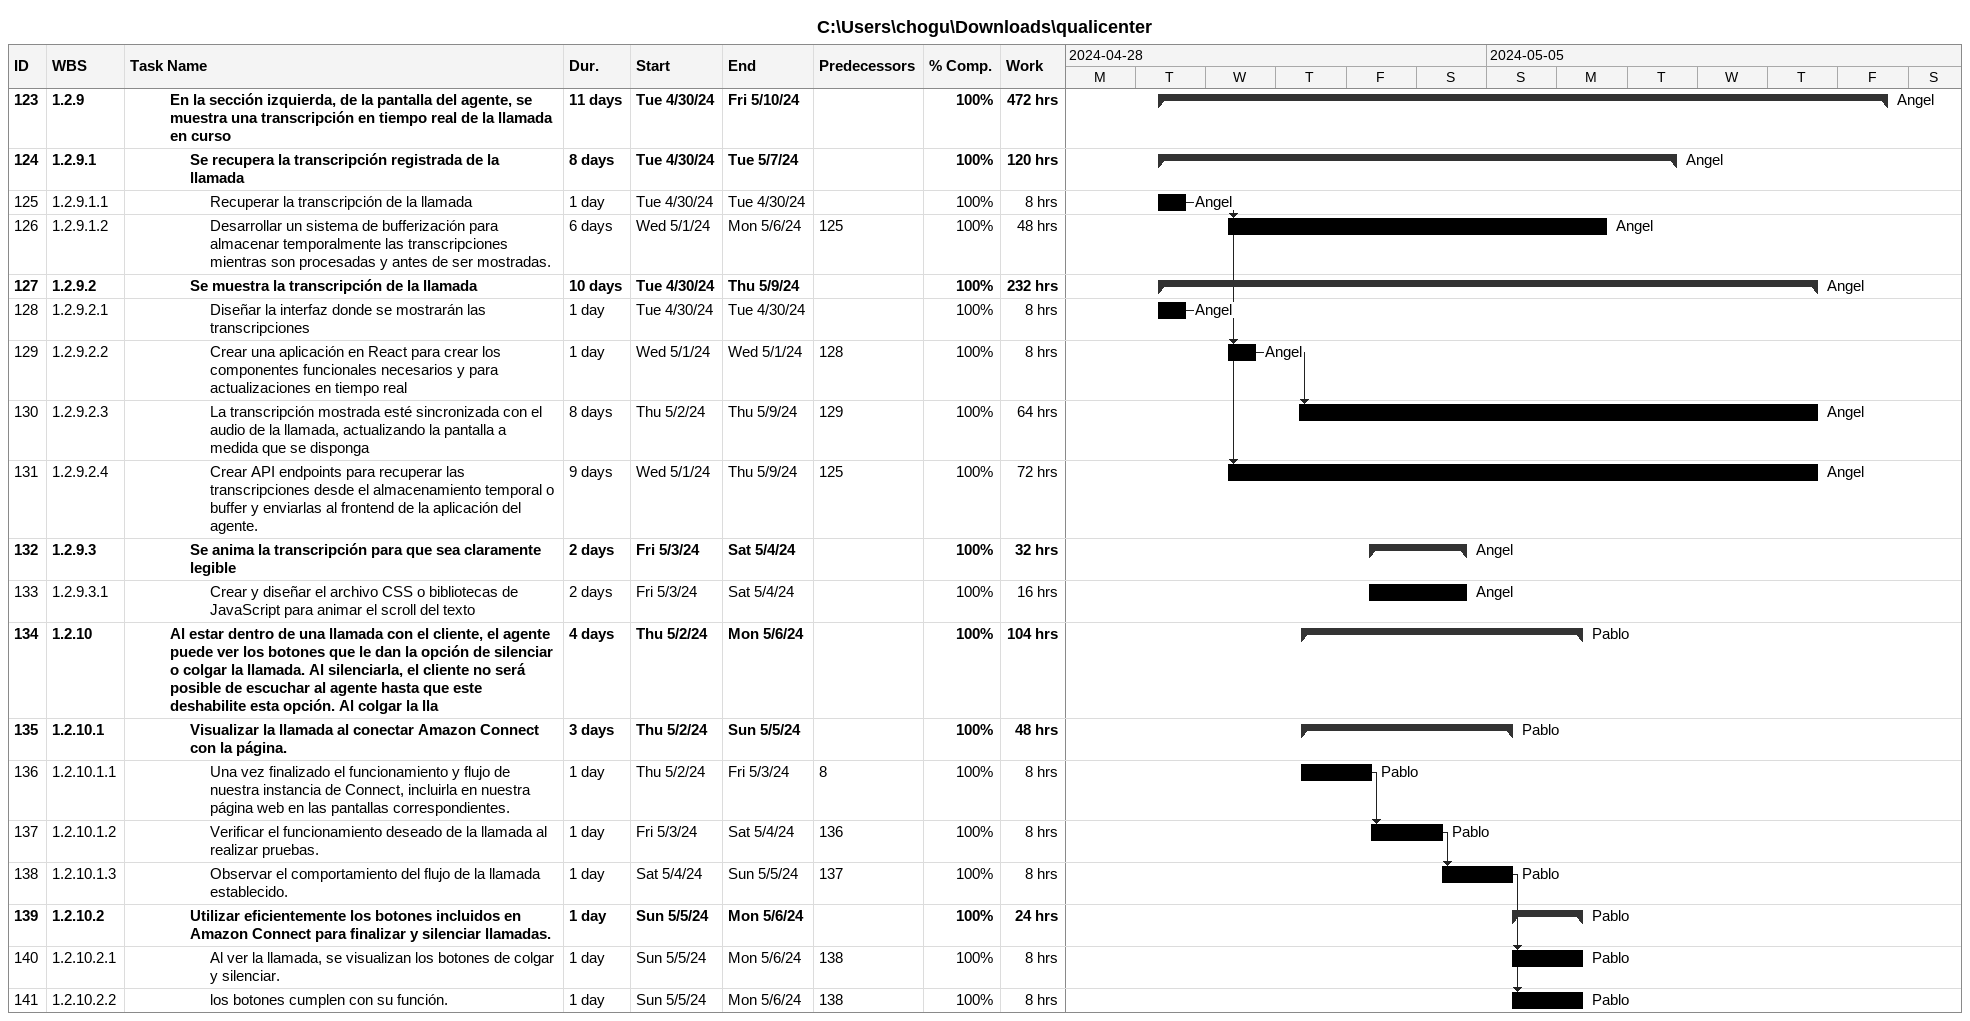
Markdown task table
C:\Users\chogu\Downloads\qualicenter

| ID | WBS | Task | Duration | Start | Finish | Predecessors | Resources | % complete | Work (h) |
|---|---|---|---|---|---|---|---|---|---|
| 123 | 1.2.9 | **En la sección izquierda, de la pantalla del agente, se muestra una transcripción en tiempo real de la llamada en curso** | 11d | 2024-04-30 | 2024-05-10 |  | Angel | 100 | 472 |
| 124 | 1.2.9.1 | **Se recupera la transcripción registrada de la llamada** | 8d | 2024-04-30 | 2024-05-07 |  | Angel | 100 | 120 |
| 125 | 1.2.9.1.1 | Recuperar la transcripción de la llamada | 1d | 2024-04-30 | 2024-04-30 |  | Angel | 100 | 8 |
| 126 | 1.2.9.1.2 | Desarrollar un sistema de bufferización para almacenar temporalmente las transcripciones mientras son procesadas y antes de ser mostradas. | 6d | 2024-05-01 | 2024-05-06 | 125 | Angel | 100 | 48 |
| 127 | 1.2.9.2 | **Se muestra la transcripción de la llamada** | 10d | 2024-04-30 | 2024-05-09 |  | Angel | 100 | 232 |
| 128 | 1.2.9.2.1 | Diseñar la interfaz donde se mostrarán las transcripciones | 1d | 2024-04-30 | 2024-04-30 |  | Angel | 100 | 8 |
| 129 | 1.2.9.2.2 | Crear una aplicación en React para crear los componentes funcionales necesarios y para actualizaciones en tiempo real | 1d | 2024-05-01 | 2024-05-01 | 128 | Angel | 100 | 8 |
| 130 | 1.2.9.2.3 | La transcripción mostrada esté sincronizada con el audio de la llamada, actualizando la pantalla a medida que se disponga | 8d | 2024-05-02 | 2024-05-09 | 129 | Angel | 100 | 64 |
| 131 | 1.2.9.2.4 | Crear API endpoints para recuperar las transcripciones desde el almacenamiento temporal o buffer y enviarlas al frontend de la aplicación del agente. | 9d | 2024-05-01 | 2024-05-09 | 125 | Angel | 100 | 72 |
| 132 | 1.2.9.3 | **Se anima la transcripción para que sea claramente legible** | 2d | 2024-05-03 | 2024-05-04 |  | Angel | 100 | 32 |
| 133 | 1.2.9.3.1 | Crear y diseñar el archivo CSS o bibliotecas de JavaScript para animar el scroll del texto | 2d | 2024-05-03 | 2024-05-04 |  | Angel | 100 | 16 |
| 134 | 1.2.10 | **Al estar dentro de una llamada con el cliente, el agente puede ver los botones que le dan la opción de silenciar o colgar la llamada. Al silenciarla, el cliente no será posible de escuchar al agente hasta que este deshabilite esta opción. Al colgar la lla** | 4d | 2024-05-02 | 2024-05-06 |  | Pablo | 100 | 104 |
| 135 | 1.2.10.1 | **Visualizar la llamada al conectar Amazon Connect con la página.** | 3d | 2024-05-02 | 2024-05-05 |  | Pablo | 100 | 48 |
| 136 | 1.2.10.1.1 | Una vez finalizado el funcionamiento y flujo de nuestra instancia de Connect, incluirla en nuestra página web en las pantallas correspondientes. | 1d | 2024-05-02 | 2024-05-03 | 8 | Pablo | 100 | 8 |
| 137 | 1.2.10.1.2 | Verificar el funcionamiento deseado de la llamada al realizar pruebas. | 1d | 2024-05-03 | 2024-05-04 | 136 | Pablo | 100 | 8 |
| 138 | 1.2.10.1.3 | Observar el comportamiento del flujo de la llamada establecido. | 1d | 2024-05-04 | 2024-05-05 | 137 | Pablo | 100 | 8 |
| 139 | 1.2.10.2 | **Utilizar eficientemente los botones incluidos en Amazon Connect para finalizar y silenciar llamadas.** | 1d | 2024-05-05 | 2024-05-06 |  | Pablo | 100 | 24 |
| 140 | 1.2.10.2.1 | Al ver la llamada, se visualizan los botones de colgar y silenciar. | 1d | 2024-05-05 | 2024-05-06 | 138 | Pablo | 100 | 8 |
| 141 | 1.2.10.2.2 | los botones cumplen con su función. | 1d | 2024-05-05 | 2024-05-06 | 138 | Pablo | 100 | 8 |
